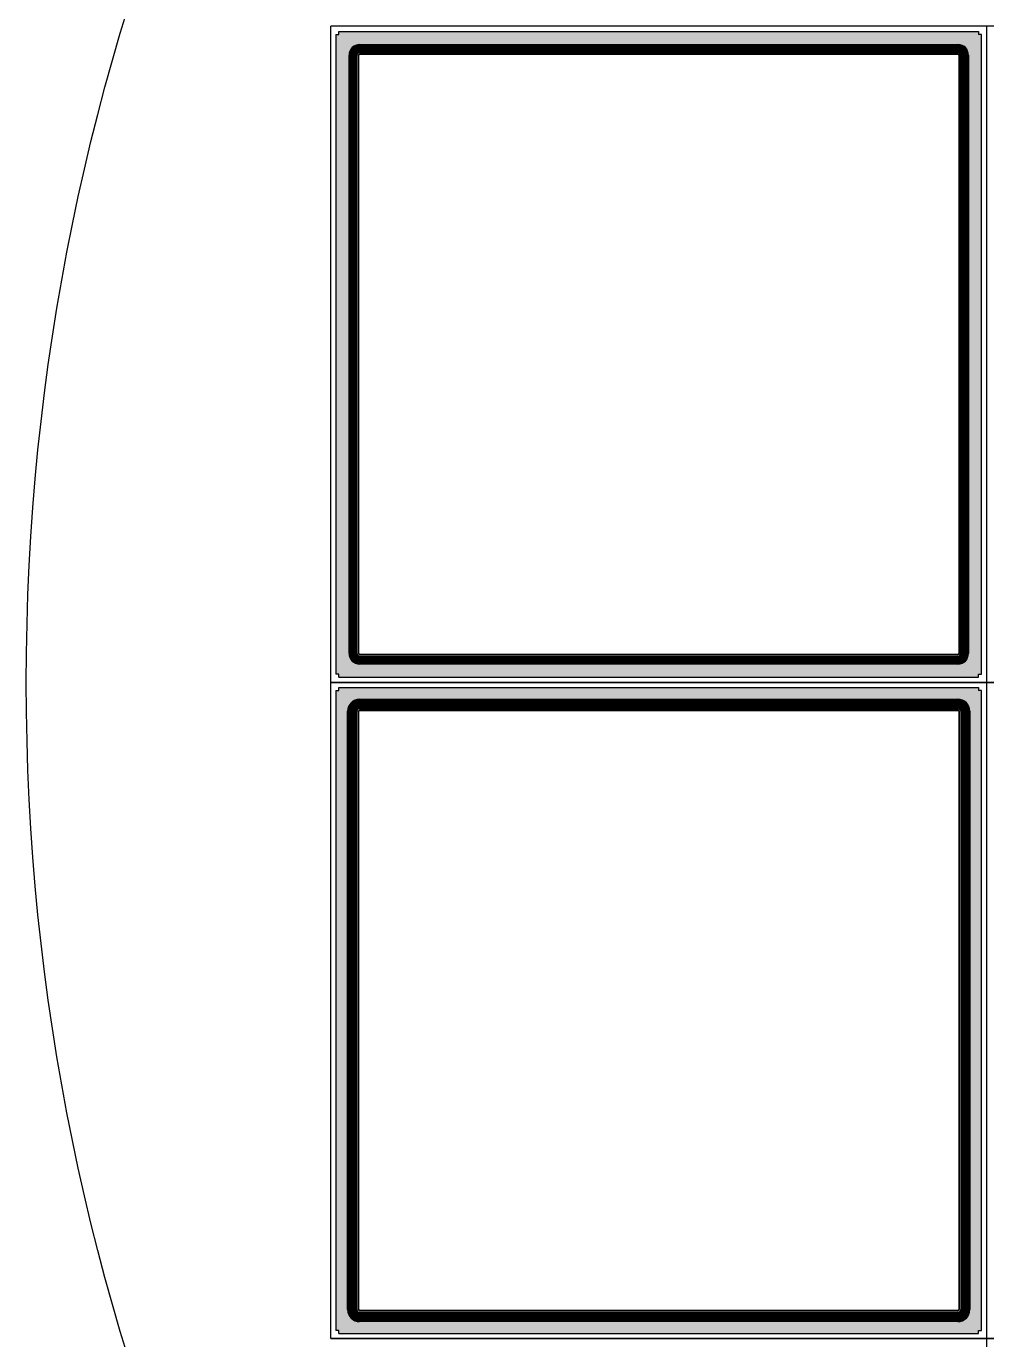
# Model space of a CAD drawing. Header units: millimetres. Extents: x -75 to 75, y -75 to 75.
# Drawn here: x -75 to -43.3, y -21.69 to 21.65 of the extents above; entities that cross this region are included whole.
import ezdxf

# ---------------------------------------------------------------- set-up
doc = ezdxf.new("R2010")
doc.units = ezdxf.units.MM
doc.layers.add('400AMET#2', color=9, linetype='Continuous')

msp = doc.modelspace()

# ---------------------------------------------------------------- hatches: boundary and pattern name
at = {"layer": '400AMET#2'}
h = msp.add_hatch(color=256, dxfattribs=at)
h.dxf.hatch_style = 1
h.paths.add_polyline_path([(-43.47, 21.38), (-43.57, 21.38), (-43.57, 21.48), (-64.68, 21.48), (-64.68, 21.38), (-64.78, 21.38), (-64.78, 0.27), (-64.68, 0.27), (-64.68, 0.17), (-43.57, 0.17), (-43.57, 0.27), (-43.47, 0.27)])
h.paths.add_polyline_path([(-63.997, 21.048), (-44.253, 21.048, -0.414214), (-43.902, 20.697), (-43.902, 0.953, -0.414214), (-44.253, 0.602), (-63.997, 0.602, -0.414214), (-64.348, 0.953), (-64.348, 20.697, -0.414214)], flags=16)
h.paths.add_polyline_path([(-63.997, 21.028), (-44.253, 21.028, -0.414214), (-43.922, 20.697), (-43.922, 0.953, -0.414214), (-44.253, 0.622), (-63.997, 0.622, -0.414214), (-64.328, 0.953), (-64.328, 20.697, -0.414214)], flags=0)
h.paths.add_polyline_path([(-63.997, 21.011), (-44.253, 21.011, -0.414214), (-43.939, 20.697), (-43.939, 0.953, -0.414214), (-44.253, 0.639), (-63.997, 0.639, -0.414214), (-64.311, 0.953), (-64.311, 20.697, -0.414214)], flags=0)
h.paths.add_polyline_path([(-63.997, 20.991), (-44.253, 20.991, -0.414214), (-43.959, 20.697), (-43.959, 0.953, -0.414214), (-44.253, 0.659), (-63.997, 0.659, -0.414214), (-64.291, 0.953), (-64.291, 20.697, -0.414214)], flags=0)
h.paths.add_polyline_path([(-63.997, 20.974), (-44.253, 20.974, -0.414214), (-43.976, 20.697), (-43.976, 0.953, -0.414214), (-44.253, 0.676), (-63.997, 0.676, -0.414214), (-64.274, 0.953), (-64.274, 20.697, -0.414214)], flags=0)
h.paths.add_polyline_path([(-63.997, 20.941), (-63.997, 20.954, 0.414214), (-64.254, 20.697), (-64.254, 0.953), (-64.241, 0.953), (-64.241, 20.697, -0.414214)], flags=0)
h.paths.add_polyline_path([(-63.997, 20.908), (-63.997, 20.921, 0.414214), (-64.221, 20.697), (-64.221, 0.953), (-64.208, 0.953), (-64.208, 20.697, -0.414214)], flags=0)
h.paths.add_polyline_path([(-44.253, 20.875, -0.414214), (-44.075, 20.697), (-44.062, 20.697, 0.414214), (-44.253, 20.888), (-63.997, 20.888), (-63.997, 20.875)], flags=0)
h.paths.add_polyline_path([(-44.009, 20.697), (-44.009, 0.953, -0.414214), (-44.253, 0.709), (-44.253, 0.696, 0.414214), (-43.996, 0.953), (-43.996, 20.697)], flags=0)
h.paths.add_polyline_path([(-44.253, 20.845, -0.414214), (-44.105, 20.697), (-44.095, 20.697, 0.414214), (-44.253, 20.855), (-63.997, 20.855), (-63.997, 20.845)], flags=0)
h.paths.add_polyline_path([(-63.997, 0.805, -0.414214), (-64.145, 0.953), (-64.155, 0.953, 0.414214), (-63.997, 0.795), (-44.253, 0.795), (-44.253, 0.805)], flags=0)
h.paths.add_polyline_path([(-44.253, 20.815, -0.414214), (-44.135, 20.697), (-44.125, 20.697, 0.414214), (-44.253, 20.825), (-63.997, 20.825), (-63.997, 20.815)], flags=0)
h.paths.add_polyline_path([(-44.253, 20.785, -0.414214), (-44.165, 20.697), (-44.155, 20.697, 0.414214), (-44.253, 20.795), (-63.997, 20.795), (-63.997, 20.785)], flags=0)
h.paths.add_polyline_path([(-63.997, 0.865, -0.414214), (-64.085, 0.953), (-64.095, 0.953, 0.414214), (-63.997, 0.855), (-44.253, 0.855), (-44.253, 0.865)], flags=0)
h.paths.add_polyline_path([(-44.253, 20.725, -0.414214), (-44.225, 20.697), (-44.215, 20.697, 0.414214), (-44.253, 20.735), (-63.997, 20.735), (-63.997, 20.725)], flags=0)
h.paths.add_polyline_path([(-63.997, 0.925, -0.414214), (-64.025, 0.953), (-64.035, 0.953, 0.414214), (-63.997, 0.915), (-44.253, 0.915), (-44.253, 0.925)], flags=0)
h.paths.add_polyline_path([(-63.847, 20.697), (-54.2, 20.697), (-54.2, 20.547), (-54.05, 20.547), (-54.05, 20.697), (-44.403, 20.697), (-44.403, 20.547), (-44.253, 20.547), (-44.253, 10.9), (-44.403, 10.9), (-44.403, 10.75), (-44.253, 10.75), (-44.253, 1.103), (-44.403, 1.103), (-44.403, 0.953), (-54.05, 0.953), (-54.05, 1.103), (-54.2, 1.103), (-54.2, 0.953), (-63.847, 0.953), (-63.847, 1.103), (-63.997, 1.103), (-63.997, 10.75), (-63.847, 10.75), (-63.847, 10.9), (-63.997, 10.9), (-63.997, 20.547), (-63.847, 20.547)], flags=0)
h = msp.add_hatch(color=256, dxfattribs=at)
h.dxf.hatch_style = 1
edge = h.paths.add_edge_path(flags=16)
edge.add_arc((-63.997, 0.953), 0.314, 180, 270)
edge.add_line((-63.997, 0.639), (-44.253, 0.639))
edge.add_arc((-44.253, 0.953), 0.314, 270, 360)
edge.add_line((-43.939, 0.953), (-43.939, 20.697))
edge.add_arc((-44.253, 20.697), 0.314, 0, 90)
edge.add_line((-44.253, 21.011), (-63.997, 21.011))
edge.add_arc((-63.997, 20.697), 0.314, 90, 180)
edge.add_line((-64.311, 20.697), (-64.311, 0.953))
edge = h.paths.add_edge_path()
edge.add_arc((-63.997, 0.953), 0.331, 180, 270)
edge.add_line((-63.997, 0.622), (-44.253, 0.622))
edge.add_arc((-44.253, 0.953), 0.331, 270, 360)
edge.add_line((-43.922, 0.953), (-43.922, 20.697))
edge.add_arc((-44.253, 20.697), 0.331, 0, 90)
edge.add_line((-44.253, 21.028), (-63.997, 21.028))
edge.add_arc((-63.997, 20.697), 0.331, 90, 180)
edge.add_line((-64.328, 20.697), (-64.328, 0.953))
h = msp.add_hatch(color=256, dxfattribs=at)
h.dxf.hatch_style = 1
edge = h.paths.add_edge_path()
edge.add_arc((-44.253, 0.953), 0.294, 270, 360)
edge.add_line((-43.959, 0.953), (-43.959, 20.697))
edge.add_arc((-44.253, 20.697), 0.294, 0, 90)
edge.add_line((-44.253, 20.991), (-63.997, 20.991))
edge.add_arc((-63.997, 20.697), 0.294, 90, 180)
edge.add_line((-64.291, 20.697), (-64.291, 0.953))
edge.add_arc((-63.997, 0.953), 0.294, 180, 270)
edge.add_line((-63.997, 0.659), (-44.253, 0.659))
edge = h.paths.add_edge_path(flags=16)
edge.add_line((-44.253, 0.676), (-63.997, 0.676))
edge.add_arc((-63.997, 0.953), 0.277, 180, 270, ccw=False)
edge.add_line((-64.274, 0.953), (-64.274, 20.697))
edge.add_arc((-63.997, 20.697), 0.277, 90, 180, ccw=False)
edge.add_line((-63.997, 20.974), (-44.253, 20.974))
edge.add_arc((-44.253, 20.697), 0.277, 0, 90, ccw=False)
edge.add_line((-43.976, 20.697), (-43.976, 0.953))
edge.add_arc((-44.253, 0.953), 0.277, -90, 0, ccw=False)
h = msp.add_hatch(color=256, dxfattribs=at)
h.dxf.hatch_style = 1
edge = h.paths.add_edge_path(flags=16)
edge.add_arc((-63.997, 0.953), 0.244, 180, 270)
edge.add_line((-63.997, 0.709), (-44.253, 0.709))
edge.add_arc((-44.253, 0.953), 0.244, 270, 360)
edge.add_line((-44.009, 0.953), (-44.009, 20.697))
edge.add_arc((-44.253, 20.697), 0.244, 0, 90)
edge.add_line((-44.253, 20.941), (-63.997, 20.941))
edge.add_arc((-63.997, 20.697), 0.244, 90, 180)
edge.add_line((-64.241, 20.697), (-64.241, 0.953))
edge = h.paths.add_edge_path()
edge.add_arc((-63.997, 0.953), 0.257, 180, 270)
edge.add_line((-63.997, 0.696), (-44.253, 0.696))
edge.add_arc((-44.253, 0.953), 0.257, 270, 360)
edge.add_line((-43.996, 0.953), (-43.996, 20.697))
edge.add_arc((-44.253, 20.697), 0.257, 0, 90)
edge.add_line((-44.253, 20.954), (-63.997, 20.954))
edge.add_arc((-63.997, 20.697), 0.257, 90, 180)
edge.add_line((-64.254, 20.697), (-64.254, 0.953))
h = msp.add_hatch(color=256, dxfattribs=at)
h.dxf.hatch_style = 1
edge = h.paths.add_edge_path()
edge.add_line((-44.253, 0.729), (-63.997, 0.729))
edge.add_arc((-63.997, 0.953), 0.224, 180, 270, ccw=False)
edge.add_line((-64.221, 0.953), (-64.221, 20.697))
edge.add_arc((-63.997, 20.697), 0.224, 90, 180, ccw=False)
edge.add_line((-63.997, 20.921), (-44.253, 20.921))
edge.add_arc((-44.253, 20.697), 0.224, 0, 90, ccw=False)
edge.add_line((-44.029, 20.697), (-44.029, 0.953))
edge.add_arc((-44.253, 0.953), 0.224, -90, 0, ccw=False)
edge = h.paths.add_edge_path(flags=16)
edge.add_line((-44.253, 0.742), (-63.997, 0.742))
edge.add_arc((-63.997, 0.953), 0.211, 180, 270, ccw=False)
edge.add_line((-64.208, 0.953), (-64.208, 20.697))
edge.add_arc((-63.997, 20.697), 0.211, 90, 180, ccw=False)
edge.add_line((-63.997, 20.908), (-44.253, 20.908))
edge.add_arc((-44.253, 20.697), 0.211, 0, 90, ccw=False)
edge.add_line((-44.042, 20.697), (-44.042, 0.953))
edge.add_arc((-44.253, 0.953), 0.211, -90, 0, ccw=False)
h = msp.add_hatch(color=256, dxfattribs=at)
h.dxf.hatch_style = 1
edge = h.paths.add_edge_path(flags=16)
edge.add_arc((-44.253, 20.697), 0.178, 0, 90)
edge.add_line((-44.253, 20.875), (-63.997, 20.875))
edge.add_arc((-63.997, 20.697), 0.178, 90, 180)
edge.add_line((-64.175, 20.697), (-64.175, 0.953))
edge.add_arc((-63.997, 0.953), 0.178, 180, 270)
edge.add_line((-63.997, 0.775), (-44.253, 0.775))
edge.add_arc((-44.253, 0.953), 0.178, 270, 360)
edge.add_line((-44.075, 0.953), (-44.075, 20.697))
edge = h.paths.add_edge_path()
edge.add_arc((-44.253, 20.697), 0.191, 0, 90)
edge.add_line((-44.253, 20.888), (-63.997, 20.888))
edge.add_arc((-63.997, 20.697), 0.191, 90, 180)
edge.add_line((-64.188, 20.697), (-64.188, 0.953))
edge.add_arc((-63.997, 0.953), 0.191, 180, 270)
edge.add_line((-63.997, 0.762), (-44.253, 0.762))
edge.add_arc((-44.253, 0.953), 0.191, 270, 360)
edge.add_line((-44.062, 0.953), (-44.062, 20.697))
h = msp.add_hatch(color=256, dxfattribs=at)
h.dxf.hatch_style = 1
edge = h.paths.add_edge_path(flags=16)
edge.add_arc((-63.997, 20.697), 0.148, 90, 180)
edge.add_line((-64.145, 20.697), (-64.145, 0.953))
edge.add_arc((-63.997, 0.953), 0.148, 180, 270)
edge.add_line((-63.997, 0.805), (-44.253, 0.805))
edge.add_arc((-44.253, 0.953), 0.148, 270, 360)
edge.add_line((-44.105, 0.953), (-44.105, 20.697))
edge.add_arc((-44.253, 20.697), 0.148, 0, 90)
edge.add_line((-44.253, 20.845), (-63.997, 20.845))
edge = h.paths.add_edge_path()
edge.add_arc((-63.997, 20.697), 0.158, 90, 180)
edge.add_line((-64.155, 20.697), (-64.155, 0.953))
edge.add_arc((-63.997, 0.953), 0.158, 180, 270)
edge.add_line((-63.997, 0.795), (-44.253, 0.795))
edge.add_arc((-44.253, 0.953), 0.158, 270, 360)
edge.add_line((-44.095, 0.953), (-44.095, 20.697))
edge.add_arc((-44.253, 20.697), 0.158, 0, 90)
edge.add_line((-44.253, 20.855), (-63.997, 20.855))
h = msp.add_hatch(color=256, dxfattribs=at)
h.dxf.hatch_style = 1
edge = h.paths.add_edge_path(flags=16)
edge.add_arc((-63.997, 0.953), 0.118, 180, 270)
edge.add_line((-63.997, 0.835), (-44.253, 0.835))
edge.add_arc((-44.253, 0.953), 0.118, 270, 360)
edge.add_line((-44.135, 0.953), (-44.135, 20.697))
edge.add_arc((-44.253, 20.697), 0.118, 0, 90)
edge.add_line((-44.253, 20.815), (-63.997, 20.815))
edge.add_arc((-63.997, 20.697), 0.118, 90, 180)
edge.add_line((-64.115, 20.697), (-64.115, 0.953))
edge = h.paths.add_edge_path()
edge.add_arc((-63.997, 0.953), 0.128, 180, 270)
edge.add_line((-63.997, 0.825), (-44.253, 0.825))
edge.add_arc((-44.253, 0.953), 0.128, 270, 360)
edge.add_line((-44.125, 0.953), (-44.125, 20.697))
edge.add_arc((-44.253, 20.697), 0.128, 0, 90)
edge.add_line((-44.253, 20.825), (-63.997, 20.825))
edge.add_arc((-63.997, 20.697), 0.128, 90, 180)
edge.add_line((-64.125, 20.697), (-64.125, 0.953))
h = msp.add_hatch(color=256, dxfattribs=at)
h.dxf.hatch_style = 1
edge = h.paths.add_edge_path(flags=16)
edge.add_line((-44.253, 0.865), (-63.997, 0.865))
edge.add_arc((-63.997, 0.953), 0.088, 180, 270, ccw=False)
edge.add_line((-64.085, 0.953), (-64.085, 20.697))
edge.add_arc((-63.997, 20.697), 0.088, 90, 180, ccw=False)
edge.add_line((-63.997, 20.785), (-44.253, 20.785))
edge.add_arc((-44.253, 20.697), 0.088, 0, 90, ccw=False)
edge.add_line((-44.165, 20.697), (-44.165, 0.953))
edge.add_arc((-44.253, 0.953), 0.088, -90, 0, ccw=False)
edge = h.paths.add_edge_path()
edge.add_arc((-44.253, 0.953), 0.098, 270, 360)
edge.add_line((-44.155, 0.953), (-44.155, 20.697))
edge.add_arc((-44.253, 20.697), 0.098, 0, 90)
edge.add_line((-44.253, 20.795), (-63.997, 20.795))
edge.add_arc((-63.997, 20.697), 0.098, 90, 180)
edge.add_line((-64.095, 20.697), (-64.095, 0.953))
edge.add_arc((-63.997, 0.953), 0.098, 180, 270)
edge.add_line((-63.997, 0.855), (-44.253, 0.855))
h = msp.add_hatch(color=256, dxfattribs=at)
h.dxf.hatch_style = 1
edge = h.paths.add_edge_path()
edge.add_line((-63.997, 20.735), (-44.253, 20.735))
edge.add_arc((-44.253, 20.697), 0.038, 0, 90, ccw=False)
edge.add_line((-44.215, 20.697), (-44.215, 0.953))
edge.add_arc((-44.253, 0.953), 0.038, -90, 0, ccw=False)
edge.add_line((-44.253, 0.915), (-63.997, 0.915))
edge.add_arc((-63.997, 0.953), 0.038, 180, 270, ccw=False)
edge.add_line((-64.035, 0.953), (-64.035, 20.697))
edge.add_arc((-63.997, 20.697), 0.038, 90, 180, ccw=False)
edge = h.paths.add_edge_path(flags=16)
edge.add_line((-63.997, 20.725), (-44.253, 20.725))
edge.add_arc((-44.253, 20.697), 0.028, 0, 90, ccw=False)
edge.add_line((-44.225, 20.697), (-44.225, 0.953))
edge.add_arc((-44.253, 0.953), 0.028, -90, 0, ccw=False)
edge.add_line((-44.253, 0.925), (-63.997, 0.925))
edge.add_arc((-63.997, 0.953), 0.028, 180, 270, ccw=False)
edge.add_line((-64.025, 0.953), (-64.025, 20.697))
edge.add_arc((-63.997, 20.697), 0.028, 90, 180, ccw=False)
h = msp.add_hatch(color=256, dxfattribs=at)
h.dxf.hatch_style = 1
h.paths.add_polyline_path([(-43.47, -0.27), (-43.57, -0.27), (-43.57, -0.17), (-64.68, -0.17), (-64.68, -0.27), (-64.78, -0.27), (-64.78, -21.38), (-64.68, -21.38), (-64.68, -21.48), (-43.57, -21.48), (-43.57, -21.38), (-43.47, -21.38)])
h.paths.add_polyline_path([(-63.997, -0.557), (-44.253, -0.557, -0.414214), (-43.857, -0.953), (-43.857, -20.697, -0.414214), (-44.253, -21.093), (-63.997, -21.093, -0.414214), (-64.393, -20.697), (-64.393, -0.953, -0.414214)], flags=16)
h.paths.add_polyline_path([(-63.997, -0.577), (-44.253, -0.577, -0.414214), (-43.877, -0.953), (-43.877, -20.697, -0.414214), (-44.253, -21.073), (-63.997, -21.073, -0.414214), (-64.373, -20.697), (-64.373, -0.953, -0.414214)], flags=0)
h.paths.add_polyline_path([(-63.997, -0.599), (-44.253, -0.599, -0.414214), (-43.899, -0.953), (-43.899, -20.697, -0.414214), (-44.253, -21.051), (-63.997, -21.051, -0.414214), (-64.351, -20.697), (-64.351, -0.953, -0.414214)], flags=0)
h.paths.add_polyline_path([(-63.997, -0.619), (-44.253, -0.619, -0.414214), (-43.919, -0.953), (-43.919, -20.697, -0.414214), (-44.253, -21.031), (-63.997, -21.031, -0.414214), (-64.331, -20.697), (-64.331, -0.953, -0.414214)], flags=0)
h.paths.add_polyline_path([(-63.997, -0.641), (-44.253, -0.641, -0.414214), (-43.941, -0.953), (-43.941, -20.697, -0.414214), (-44.253, -21.009), (-63.997, -21.009, -0.414214), (-64.309, -20.697), (-64.309, -0.953, -0.414214)], flags=0)
h.paths.add_polyline_path([(-44.253, -0.679, -0.414214), (-43.979, -0.953), (-43.961, -0.953, 0.414214), (-44.253, -0.661), (-63.997, -0.661), (-63.997, -0.679)], flags=0)
h.paths.add_polyline_path([(-63.997, -20.971, -0.414214), (-64.271, -20.697), (-64.289, -20.697, 0.414214), (-63.997, -20.989), (-44.253, -20.989), (-44.253, -20.971)], flags=0)
h.paths.add_polyline_path([(-44.253, -0.717, -0.414214), (-44.017, -0.953), (-43.999, -0.953, 0.414214), (-44.253, -0.699), (-63.997, -0.699), (-63.997, -0.717)], flags=0)
h.paths.add_polyline_path([(-63.997, -20.933, -0.414214), (-64.233, -20.697), (-64.251, -20.697, 0.414214), (-63.997, -20.951), (-44.253, -20.951), (-44.253, -20.933)], flags=0)
h.paths.add_polyline_path([(-44.253, -0.755, -0.414214), (-44.055, -0.953), (-44.037, -0.953, 0.414214), (-44.253, -0.737), (-63.997, -0.737), (-63.997, -0.755)], flags=0)
h.paths.add_polyline_path([(-63.997, -20.895, -0.414214), (-64.195, -20.697), (-64.213, -20.697, 0.414214), (-63.997, -20.913), (-44.253, -20.913), (-44.253, -20.895)], flags=0)
h.paths.add_polyline_path([(-44.253, -0.79, -0.414214), (-44.09, -0.953), (-44.075, -0.953, 0.414214), (-44.253, -0.775), (-63.997, -0.775), (-63.997, -0.79)], flags=0)
h.paths.add_polyline_path([(-44.253, -0.825, -0.414214), (-44.125, -0.953), (-44.11, -0.953, 0.414214), (-44.253, -0.81), (-63.997, -0.81), (-63.997, -0.825)], flags=0)
h.paths.add_polyline_path([(-63.997, -20.825, -0.414214), (-64.125, -20.697), (-64.14, -20.697, 0.414214), (-63.997, -20.84), (-44.253, -20.84), (-44.253, -20.825)], flags=0)
h.paths.add_polyline_path([(-44.253, -0.86, -0.414214), (-44.16, -0.953), (-44.145, -0.953, 0.414214), (-44.253, -0.845), (-63.997, -0.845), (-63.997, -0.86)], flags=0)
h.paths.add_polyline_path([(-63.997, -20.79, -0.414214), (-64.09, -20.697), (-64.105, -20.697, 0.414214), (-63.997, -20.805), (-44.253, -20.805), (-44.253, -20.79)], flags=0)
h.paths.add_polyline_path([(-64.025, -20.697), (-64.04, -20.697, 0.414214), (-63.997, -20.74), (-44.253, -20.74), (-44.253, -20.725), (-63.997, -20.725, -0.414214)], flags=0)
h.paths.add_polyline_path([(-63.847, -0.953), (-54.2, -0.953), (-54.2, -1.103), (-54.05, -1.103), (-54.05, -0.953), (-44.403, -0.953), (-44.403, -1.103), (-44.253, -1.103), (-44.253, -10.75), (-44.403, -10.75), (-44.403, -10.9), (-44.253, -10.9), (-44.253, -20.547), (-44.403, -20.547), (-44.403, -20.697), (-54.05, -20.697), (-54.05, -20.547), (-54.2, -20.547), (-54.2, -20.697), (-63.847, -20.697), (-63.847, -20.547), (-63.997, -20.547), (-63.997, -10.9), (-63.847, -10.9), (-63.847, -10.75), (-63.997, -10.75), (-63.997, -1.103), (-63.847, -1.103)], flags=0)
h = msp.add_hatch(color=256, dxfattribs=at)
h.dxf.hatch_style = 1
edge = h.paths.add_edge_path()
edge.add_line((-64.373, -20.697), (-64.373, -0.953))
edge.add_arc((-63.997, -0.953), 0.376, 90, 180, ccw=False)
edge.add_line((-63.997, -0.577), (-44.253, -0.577))
edge.add_arc((-44.253, -0.953), 0.376, 0, 90, ccw=False)
edge.add_line((-43.877, -0.953), (-43.877, -20.697))
edge.add_arc((-44.253, -20.697), 0.376, -90, 0, ccw=False)
edge.add_line((-44.253, -21.073), (-63.997, -21.073))
edge.add_arc((-63.997, -20.697), 0.376, 180, 270, ccw=False)
edge = h.paths.add_edge_path(flags=16)
edge.add_line((-64.351, -20.697), (-64.351, -0.953))
edge.add_arc((-63.997, -0.953), 0.354, 90, 180, ccw=False)
edge.add_line((-63.997, -0.599), (-44.253, -0.599))
edge.add_arc((-44.253, -0.953), 0.354, 0, 90, ccw=False)
edge.add_line((-43.899, -0.953), (-43.899, -20.697))
edge.add_arc((-44.253, -20.697), 0.354, -90, 0, ccw=False)
edge.add_line((-44.253, -21.051), (-63.997, -21.051))
edge.add_arc((-63.997, -20.697), 0.354, 180, 270, ccw=False)
h = msp.add_hatch(color=256, dxfattribs=at)
h.dxf.hatch_style = 1
edge = h.paths.add_edge_path(flags=16)
edge.add_arc((-63.997, -20.697), 0.312, 180, 270)
edge.add_line((-63.997, -21.009), (-44.253, -21.009))
edge.add_arc((-44.253, -20.697), 0.312, 270, 360)
edge.add_line((-43.941, -20.697), (-43.941, -0.953))
edge.add_arc((-44.253, -0.953), 0.312, 0, 90)
edge.add_line((-44.253, -0.641), (-63.997, -0.641))
edge.add_arc((-63.997, -0.953), 0.312, 90, 180)
edge.add_line((-64.309, -0.953), (-64.309, -20.697))
edge = h.paths.add_edge_path()
edge.add_arc((-63.997, -20.697), 0.334, 180, 270)
edge.add_line((-63.997, -21.031), (-44.253, -21.031))
edge.add_arc((-44.253, -20.697), 0.334, 270, 360)
edge.add_line((-43.919, -20.697), (-43.919, -0.953))
edge.add_arc((-44.253, -0.953), 0.334, 0, 90)
edge.add_line((-44.253, -0.619), (-63.997, -0.619))
edge.add_arc((-63.997, -0.953), 0.334, 90, 180)
edge.add_line((-64.331, -0.953), (-64.331, -20.697))
h = msp.add_hatch(color=256, dxfattribs=at)
h.dxf.hatch_style = 1
edge = h.paths.add_edge_path(flags=16)
edge.add_arc((-63.997, -0.953), 0.274, 90, 180)
edge.add_line((-64.271, -0.953), (-64.271, -20.697))
edge.add_arc((-63.997, -20.697), 0.274, 180, 270)
edge.add_line((-63.997, -20.971), (-44.253, -20.971))
edge.add_arc((-44.253, -20.697), 0.274, 270, 360)
edge.add_line((-43.979, -20.697), (-43.979, -0.953))
edge.add_arc((-44.253, -0.953), 0.274, 0, 90)
edge.add_line((-44.253, -0.679), (-63.997, -0.679))
edge = h.paths.add_edge_path()
edge.add_line((-64.289, -20.697), (-64.289, -0.953))
edge.add_arc((-63.997, -0.953), 0.292, 90, 180, ccw=False)
edge.add_line((-63.997, -0.661), (-44.253, -0.661))
edge.add_arc((-44.253, -0.953), 0.292, 0, 90, ccw=False)
edge.add_line((-43.961, -0.953), (-43.961, -20.697))
edge.add_arc((-44.253, -20.697), 0.292, -90, 0, ccw=False)
edge.add_line((-44.253, -20.989), (-63.997, -20.989))
edge.add_arc((-63.997, -20.697), 0.292, 180, 270, ccw=False)
h = msp.add_hatch(color=256, dxfattribs=at)
h.dxf.hatch_style = 1
edge = h.paths.add_edge_path(flags=16)
edge.add_arc((-63.997, -20.697), 0.236, 180, 270)
edge.add_line((-63.997, -20.933), (-44.253, -20.933))
edge.add_arc((-44.253, -20.697), 0.236, 270, 360)
edge.add_line((-44.017, -20.697), (-44.017, -0.953))
edge.add_arc((-44.253, -0.953), 0.236, 0, 90)
edge.add_line((-44.253, -0.717), (-63.997, -0.717))
edge.add_arc((-63.997, -0.953), 0.236, 90, 180)
edge.add_line((-64.233, -0.953), (-64.233, -20.697))
edge = h.paths.add_edge_path()
edge.add_arc((-63.997, -20.697), 0.254, 180, 270)
edge.add_line((-63.997, -20.951), (-44.253, -20.951))
edge.add_arc((-44.253, -20.697), 0.254, 270, 360)
edge.add_line((-43.999, -20.697), (-43.999, -0.953))
edge.add_arc((-44.253, -0.953), 0.254, 0, 90)
edge.add_line((-44.253, -0.699), (-63.997, -0.699))
edge.add_arc((-63.997, -0.953), 0.254, 90, 180)
edge.add_line((-64.251, -0.953), (-64.251, -20.697))
h = msp.add_hatch(color=256, dxfattribs=at)
h.dxf.hatch_style = 1
edge = h.paths.add_edge_path()
edge.add_arc((-63.997, -0.953), 0.216, 90, 180)
edge.add_line((-64.213, -0.953), (-64.213, -20.697))
edge.add_arc((-63.997, -20.697), 0.216, 180, 270)
edge.add_line((-63.997, -20.913), (-44.253, -20.913))
edge.add_arc((-44.253, -20.697), 0.216, 270, 360)
edge.add_line((-44.037, -20.697), (-44.037, -0.953))
edge.add_arc((-44.253, -0.953), 0.216, 0, 90)
edge.add_line((-44.253, -0.737), (-63.997, -0.737))
edge = h.paths.add_edge_path(flags=16)
edge.add_line((-64.195, -20.697), (-64.195, -0.953))
edge.add_arc((-63.997, -0.953), 0.198, 90, 180, ccw=False)
edge.add_line((-63.997, -0.755), (-44.253, -0.755))
edge.add_arc((-44.253, -0.953), 0.198, 0, 90, ccw=False)
edge.add_line((-44.055, -0.953), (-44.055, -20.697))
edge.add_arc((-44.253, -20.697), 0.198, -90, 0, ccw=False)
edge.add_line((-44.253, -20.895), (-63.997, -20.895))
edge.add_arc((-63.997, -20.697), 0.198, 180, 270, ccw=False)
h = msp.add_hatch(color=256, dxfattribs=at)
h.dxf.hatch_style = 1
edge = h.paths.add_edge_path(flags=16)
edge.add_arc((-63.997, -20.697), 0.163, 180, 270)
edge.add_line((-63.997, -20.86), (-44.253, -20.86))
edge.add_arc((-44.253, -20.697), 0.163, 270, 360)
edge.add_line((-44.09, -20.697), (-44.09, -0.953))
edge.add_arc((-44.253, -0.953), 0.163, 0, 90)
edge.add_line((-44.253, -0.79), (-63.997, -0.79))
edge.add_arc((-63.997, -0.953), 0.163, 90, 180)
edge.add_line((-64.16, -0.953), (-64.16, -20.697))
edge = h.paths.add_edge_path()
edge.add_arc((-63.997, -20.697), 0.178, 180, 270)
edge.add_line((-63.997, -20.875), (-44.253, -20.875))
edge.add_arc((-44.253, -20.697), 0.178, 270, 360)
edge.add_line((-44.075, -20.697), (-44.075, -0.953))
edge.add_arc((-44.253, -0.953), 0.178, 0, 90)
edge.add_line((-44.253, -0.775), (-63.997, -0.775))
edge.add_arc((-63.997, -0.953), 0.178, 90, 180)
edge.add_line((-64.175, -0.953), (-64.175, -20.697))
h = msp.add_hatch(color=256, dxfattribs=at)
h.dxf.hatch_style = 1
edge = h.paths.add_edge_path()
edge.add_line((-44.253, -20.84), (-63.997, -20.84))
edge.add_arc((-63.997, -20.697), 0.143, 180, 270, ccw=False)
edge.add_line((-64.14, -20.697), (-64.14, -0.953))
edge.add_arc((-63.997, -0.953), 0.143, 90, 180, ccw=False)
edge.add_line((-63.997, -0.81), (-44.253, -0.81))
edge.add_arc((-44.253, -0.953), 0.143, 0, 90, ccw=False)
edge.add_line((-44.11, -0.953), (-44.11, -20.697))
edge.add_arc((-44.253, -20.697), 0.143, -90, 0, ccw=False)
edge = h.paths.add_edge_path(flags=16)
edge.add_line((-44.253, -20.825), (-63.997, -20.825))
edge.add_arc((-63.997, -20.697), 0.128, 180, 270, ccw=False)
edge.add_line((-64.125, -20.697), (-64.125, -0.953))
edge.add_arc((-63.997, -0.953), 0.128, 90, 180, ccw=False)
edge.add_line((-63.997, -0.825), (-44.253, -0.825))
edge.add_arc((-44.253, -0.953), 0.128, 0, 90, ccw=False)
edge.add_line((-44.125, -0.953), (-44.125, -20.697))
edge.add_arc((-44.253, -20.697), 0.128, -90, 0, ccw=False)
h = msp.add_hatch(color=256, dxfattribs=at)
h.dxf.hatch_style = 1
edge = h.paths.add_edge_path(flags=16)
edge.add_arc((-63.997, -20.697), 0.093, 180, 270)
edge.add_line((-63.997, -20.79), (-44.253, -20.79))
edge.add_arc((-44.253, -20.697), 0.093, 270, 360)
edge.add_line((-44.16, -20.697), (-44.16, -0.953))
edge.add_arc((-44.253, -0.953), 0.093, 0, 90)
edge.add_line((-44.253, -0.86), (-63.997, -0.86))
edge.add_arc((-63.997, -0.953), 0.093, 90, 180)
edge.add_line((-64.09, -0.953), (-64.09, -20.697))
edge = h.paths.add_edge_path()
edge.add_arc((-63.997, -20.697), 0.108, 180, 270)
edge.add_line((-63.997, -20.805), (-44.253, -20.805))
edge.add_arc((-44.253, -20.697), 0.108, 270, 360)
edge.add_line((-44.145, -20.697), (-44.145, -0.953))
edge.add_arc((-44.253, -0.953), 0.108, 0, 90)
edge.add_line((-44.253, -0.845), (-63.997, -0.845))
edge.add_arc((-63.997, -0.953), 0.108, 90, 180)
edge.add_line((-64.105, -0.953), (-64.105, -20.697))
h = msp.add_hatch(color=256, dxfattribs=at)
h.dxf.hatch_style = 1
edge = h.paths.add_edge_path(flags=16)
edge.add_arc((-63.997, -0.953), 0.028, 90, 180)
edge.add_line((-64.025, -0.953), (-64.025, -20.697))
edge.add_arc((-63.997, -20.697), 0.028, 180, 270)
edge.add_line((-63.997, -20.725), (-44.253, -20.725))
edge.add_arc((-44.253, -20.697), 0.028, 270, 360)
edge.add_line((-44.225, -20.697), (-44.225, -0.953))
edge.add_arc((-44.253, -0.953), 0.028, 0, 90)
edge.add_line((-44.253, -0.925), (-63.997, -0.925))
edge = h.paths.add_edge_path()
edge.add_arc((-63.997, -0.953), 0.043, 90, 180)
edge.add_line((-64.04, -0.953), (-64.04, -20.697))
edge.add_arc((-63.997, -20.697), 0.043, 180, 270)
edge.add_line((-63.997, -20.74), (-44.253, -20.74))
edge.add_arc((-44.253, -20.697), 0.043, 270, 360)
edge.add_line((-44.21, -20.697), (-44.21, -0.953))
edge.add_arc((-44.253, -0.953), 0.043, 0, 90)
edge.add_line((-44.253, -0.91), (-63.997, -0.91))

# ---------------------------------------------------------------- linework, layer by layer
for p, q in [((-43.3, 21.65), (-64.95, 21.65)), ((-64.95, 0), (-64.95, 21.65)), ((-43.3, 0), (-43.3, 21.65)), ((-21.65, 21.65), (-43.3, 21.65)), ((-43.3, 0), (-43.3, 21.65)), ((-43.3, 0), (-64.95, 0)), ((-64.95, -21.65), (-64.95, 0)), ((-64.95, 0), (-43.3, 0)), ((-43.3, -21.65), (-43.3, 0)), ((-21.65, 0), (-43.3, 0)), ((-43.3, -21.65), (-43.3, 0)), ((-43.3, 0), (-21.65, 0)), ((-43.3, -21.65), (-64.95, -21.65)), ((-64.95, -21.65), (-43.3, -21.65)), ((-43.3, -43.3), (-43.3, -21.65)), ((-21.65, -21.65), (-43.3, -21.65)), ((-43.3, -43.3), (-43.3, -21.65)), ((-43.3, -21.65), (-21.65, -21.65))]:
    msp.add_line(p, q)
msp.add_circle((0, 0), 75)
for p, q in [((-64.78, 21.38), (-64.68, 21.38)), ((-64.78, 21.38), (-64.78, 0.27)), ((-64.68, 21.38), (-64.68, 21.48)), ((-64.68, 21.48), (-43.57, 21.48)), ((-43.57, 21.48), (-43.57, 21.38)), ((-43.47, 21.38), (-43.57, 21.38)), ((-43.47, 0.27), (-43.47, 21.38)), ((-63.997, 21.048), (-44.253, 21.048)), ((-63.997, 21.028), (-44.253, 21.028)), ((-63.997, 21.011), (-44.253, 21.011)), ((-63.997, 20.991), (-44.253, 20.991)), ((-63.997, 20.974), (-44.253, 20.974)), ((-63.997, 20.954), (-44.253, 20.954)), ((-63.997, 20.941), (-44.253, 20.941)), ((-63.997, 20.921), (-44.253, 20.921)), ((-63.997, 20.908), (-44.253, 20.908)), ((-63.997, 20.888), (-44.253, 20.888)), ((-63.997, 20.875), (-44.253, 20.875)), ((-63.997, 20.855), (-44.253, 20.855)), ((-63.997, 20.845), (-44.253, 20.845)), ((-63.997, 20.825), (-44.253, 20.825)), ((-63.997, 20.815), (-44.253, 20.815)), ((-64.348, 0.953), (-64.348, 20.697)), ((-64.328, 0.953), (-64.328, 20.697)), ((-64.311, 0.953), (-64.311, 20.697)), ((-64.291, 0.953), (-64.291, 20.697)), ((-64.274, 0.953), (-64.274, 20.697)), ((-64.254, 0.953), (-64.254, 20.697)), ((-64.241, 0.953), (-64.241, 20.697)), ((-64.221, 0.953), (-64.221, 20.697)), ((-64.208, 0.953), (-64.208, 20.697)), ((-64.188, 0.953), (-64.188, 20.697)), ((-64.175, 0.953), (-64.175, 20.697)), ((-64.155, 0.953), (-64.155, 20.697)), ((-64.145, 0.953), (-64.145, 20.697)), ((-64.125, 0.953), (-64.125, 20.697)), ((-64.115, 0.953), (-64.115, 20.697)), ((-64.095, 0.953), (-64.095, 20.697)), ((-64.085, 0.953), (-64.085, 20.697)), ((-64.035, 0.953), (-64.035, 20.697)), ((-64.025, 0.953), (-64.025, 20.697)), ((-63.997, 20.795), (-44.253, 20.795)), ((-63.997, 20.785), (-44.253, 20.785)), ((-63.997, 20.735), (-44.253, 20.735)), ((-63.997, 20.725), (-44.253, 20.725)), ((-44.225, 20.697), (-44.225, 0.953)), ((-44.215, 20.697), (-44.215, 0.953)), ((-44.165, 20.697), (-44.165, 0.953)), ((-44.155, 20.697), (-44.155, 0.953)), ((-44.135, 20.697), (-44.135, 0.953)), ((-44.125, 20.697), (-44.125, 0.953)), ((-44.105, 20.697), (-44.105, 0.953)), ((-44.095, 20.697), (-44.095, 0.953)), ((-44.075, 20.697), (-44.075, 0.953)), ((-44.062, 20.697), (-44.062, 0.953)), ((-44.042, 20.697), (-44.042, 0.953)), ((-44.029, 20.697), (-44.029, 0.953)), ((-44.009, 20.697), (-44.009, 0.953)), ((-43.996, 20.697), (-43.996, 0.953)), ((-43.976, 20.697), (-43.976, 0.953)), ((-43.959, 20.697), (-43.959, 0.953)), ((-43.939, 20.697), (-43.939, 0.953)), ((-43.922, 20.697), (-43.922, 0.953)), ((-43.902, 20.697), (-43.902, 0.953)), ((-44.253, 0.925), (-63.997, 0.925)), ((-44.253, 0.915), (-63.997, 0.915)), ((-44.253, 0.865), (-63.997, 0.865)), ((-44.253, 0.855), (-63.997, 0.855)), ((-44.253, 0.835), (-63.997, 0.835)), ((-44.253, 0.825), (-63.997, 0.825)), ((-44.253, 0.805), (-63.997, 0.805)), ((-44.253, 0.795), (-63.997, 0.795)), ((-44.253, 0.775), (-63.997, 0.775)), ((-44.253, 0.762), (-63.997, 0.762)), ((-44.253, 0.742), (-63.997, 0.742)), ((-44.253, 0.729), (-63.997, 0.729)), ((-44.253, 0.709), (-63.997, 0.709)), ((-44.253, 0.696), (-63.997, 0.696)), ((-44.253, 0.676), (-63.997, 0.676)), ((-44.253, 0.659), (-63.997, 0.659)), ((-44.253, 0.639), (-63.997, 0.639)), ((-44.253, 0.622), (-63.997, 0.622)), ((-44.253, 0.602), (-63.997, 0.602)), ((-64.68, 0.27), (-64.78, 0.27)), ((-64.68, 0.17), (-64.68, 0.27)), ((-64.68, 0.17), (-43.57, 0.17)), ((-43.57, 0.17), (-43.57, 0.27)), ((-43.57, 0.27), (-43.47, 0.27)), ((-64.78, -0.27), (-64.68, -0.27)), ((-64.78, -0.27), (-64.78, -21.38)), ((-64.68, -0.27), (-64.68, -0.17)), ((-64.68, -0.17), (-43.57, -0.17)), ((-43.57, -0.17), (-43.57, -0.27)), ((-43.47, -0.27), (-43.57, -0.27)), ((-43.47, -21.38), (-43.47, -0.27)), ((-63.997, -0.557), (-44.253, -0.557)), ((-63.997, -0.577), (-44.253, -0.577)), ((-63.997, -0.599), (-44.253, -0.599)), ((-63.997, -0.619), (-44.253, -0.619)), ((-63.997, -0.641), (-44.253, -0.641)), ((-63.997, -0.661), (-44.253, -0.661)), ((-63.997, -0.679), (-44.253, -0.679)), ((-63.997, -0.699), (-44.253, -0.699)), ((-63.997, -0.717), (-44.253, -0.717)), ((-63.997, -0.737), (-44.253, -0.737)), ((-63.997, -0.755), (-44.253, -0.755)), ((-63.997, -0.775), (-44.253, -0.775)), ((-63.997, -0.79), (-44.253, -0.79)), ((-63.997, -0.81), (-44.253, -0.81)), ((-63.997, -0.825), (-44.253, -0.825)), ((-63.997, -0.845), (-44.253, -0.845)), ((-63.997, -0.86), (-44.253, -0.86)), ((-64.393, -20.697), (-64.393, -0.953)), ((-64.373, -20.697), (-64.373, -0.953)), ((-64.351, -20.697), (-64.351, -0.953)), ((-64.331, -20.697), (-64.331, -0.953)), ((-64.309, -20.697), (-64.309, -0.953)), ((-64.289, -20.697), (-64.289, -0.953)), ((-64.271, -20.697), (-64.271, -0.953)), ((-64.251, -20.697), (-64.251, -0.953)), ((-64.233, -20.697), (-64.233, -0.953)), ((-64.213, -20.697), (-64.213, -0.953)), ((-64.195, -20.697), (-64.195, -0.953)), ((-64.175, -20.697), (-64.175, -0.953)), ((-64.16, -20.697), (-64.16, -0.953)), ((-64.14, -20.697), (-64.14, -0.953)), ((-64.125, -20.697), (-64.125, -0.953)), ((-64.105, -20.697), (-64.105, -0.953)), ((-64.09, -20.697), (-64.09, -0.953)), ((-64.04, -20.697), (-64.04, -0.953)), ((-64.025, -20.697), (-64.025, -0.953)), ((-63.997, -0.91), (-44.253, -0.91)), ((-63.997, -0.925), (-44.253, -0.925)), ((-44.225, -0.953), (-44.225, -20.697)), ((-44.21, -0.953), (-44.21, -20.697)), ((-44.16, -0.953), (-44.16, -20.697)), ((-44.145, -0.953), (-44.145, -20.697)), ((-44.125, -0.953), (-44.125, -20.697)), ((-44.11, -0.953), (-44.11, -20.697)), ((-44.09, -0.953), (-44.09, -20.697)), ((-44.075, -0.953), (-44.075, -20.697)), ((-44.055, -0.953), (-44.055, -20.697)), ((-44.037, -0.953), (-44.037, -20.697)), ((-44.017, -0.953), (-44.017, -20.697)), ((-43.999, -0.953), (-43.999, -20.697)), ((-43.979, -0.953), (-43.979, -20.697)), ((-43.961, -0.953), (-43.961, -20.697)), ((-43.941, -0.953), (-43.941, -20.697)), ((-43.919, -0.953), (-43.919, -20.697)), ((-43.899, -0.953), (-43.899, -20.697)), ((-43.877, -0.953), (-43.877, -20.697)), ((-43.857, -0.953), (-43.857, -20.697)), ((-44.253, -20.725), (-63.997, -20.725)), ((-44.253, -20.74), (-63.997, -20.74)), ((-44.253, -20.79), (-63.997, -20.79)), ((-44.253, -20.805), (-63.997, -20.805)), ((-44.253, -20.825), (-63.997, -20.825)), ((-44.253, -20.84), (-63.997, -20.84)), ((-44.253, -20.86), (-63.997, -20.86)), ((-44.253, -20.875), (-63.997, -20.875)), ((-44.253, -20.895), (-63.997, -20.895)), ((-44.253, -20.913), (-63.997, -20.913)), ((-44.253, -20.933), (-63.997, -20.933)), ((-44.253, -20.951), (-63.997, -20.951)), ((-44.253, -20.971), (-63.997, -20.971)), ((-44.253, -20.989), (-63.997, -20.989)), ((-44.253, -21.009), (-63.997, -21.009)), ((-44.253, -21.031), (-63.997, -21.031)), ((-44.253, -21.051), (-63.997, -21.051)), ((-44.253, -21.073), (-63.997, -21.073)), ((-44.253, -21.093), (-63.997, -21.093)), ((-64.68, -21.38), (-64.78, -21.38)), ((-64.68, -21.48), (-64.68, -21.38)), ((-64.68, -21.48), (-43.57, -21.48)), ((-43.57, -21.48), (-43.57, -21.38)), ((-43.57, -21.38), (-43.47, -21.38))]:
    msp.add_line(p, q, dxfattribs=at)
for centre, radius, start, end in [((-63.997, 20.697), 0.351, 90, 180), ((-63.997, 20.697), 0.331, 90, 180), ((-63.997, 20.697), 0.314, 90, 180), ((-63.997, 20.697), 0.294, 90, 180), ((-63.997, 20.697), 0.277, 90, 180), ((-63.997, 20.697), 0.257, 90, 180), ((-63.997, 20.697), 0.244, 90, 180), ((-63.997, 20.697), 0.224, 90, 180), ((-63.997, 20.697), 0.211, 90, 180), ((-63.997, 20.697), 0.191, 90, 180), ((-63.997, 20.697), 0.178, 90, 180), ((-63.997, 20.697), 0.158, 90, 180), ((-63.997, 20.697), 0.148, 90, 180), ((-63.997, 20.697), 0.128, 90, 180), ((-63.997, 20.697), 0.118, 90, 180), ((-44.253, 20.697), 0.351, 0, 90), ((-44.253, 20.697), 0.331, 0, 90), ((-44.253, 20.697), 0.314, 0, 90), ((-44.253, 20.697), 0.294, 0, 90), ((-44.253, 20.697), 0.277, 0, 90), ((-44.253, 20.697), 0.257, 0, 90), ((-44.253, 20.697), 0.244, 0, 90), ((-44.253, 20.697), 0.224, 0, 90), ((-44.253, 20.697), 0.211, 0, 90), ((-44.253, 20.697), 0.191, 0, 90), ((-44.253, 20.697), 0.178, 0, 90), ((-44.253, 20.697), 0.158, 0, 90), ((-44.253, 20.697), 0.148, 0, 90), ((-44.253, 20.697), 0.128, 0, 90), ((-44.253, 20.697), 0.118, 0, 90), ((-63.997, 20.697), 0.098, 90, 180), ((-63.997, 20.697), 0.088, 90, 180), ((-63.997, 20.697), 0.038, 90, 180), ((-63.997, 20.697), 0.028, 90, 180), ((-44.253, 20.697), 0.098, 0, 90), ((-44.253, 20.697), 0.088, 0, 90), ((-44.253, 20.697), 0.038, 0, 90), ((-44.253, 20.697), 0.028, 0, 90), ((-63.997, 0.953), 0.351, 180, 270), ((-63.997, 0.953), 0.331, 180, 270), ((-63.997, 0.953), 0.314, 180, 270), ((-63.997, 0.953), 0.294, 180, 270), ((-63.997, 0.953), 0.277, 180, 270), ((-63.997, 0.953), 0.257, 180, 270), ((-63.997, 0.953), 0.244, 180, 270), ((-63.997, 0.953), 0.224, 180, 270), ((-63.997, 0.953), 0.211, 180, 270), ((-63.997, 0.953), 0.191, 180, 270), ((-63.997, 0.953), 0.178, 180, 270), ((-63.997, 0.953), 0.158, 180, 270), ((-63.997, 0.953), 0.148, 180, 270), ((-63.997, 0.953), 0.128, 180, 270), ((-63.997, 0.953), 0.118, 180, 270), ((-63.997, 0.953), 0.098, 180, 270), ((-63.997, 0.953), 0.088, 180, 270), ((-63.997, 0.953), 0.038, 180, 270), ((-63.997, 0.953), 0.028, 180, 270), ((-44.253, 0.953), 0.038, 270, 0), ((-44.253, 0.953), 0.098, 270, 0), ((-44.253, 0.953), 0.128, 270, 0), ((-44.253, 0.953), 0.158, 270, 0), ((-44.253, 0.953), 0.224, 270, 0), ((-44.253, 0.953), 0.257, 270, 0), ((-44.253, 0.953), 0.331, 270, 0), ((-44.253, 0.953), 0.351, 270, 0), ((-44.253, 0.953), 0.314, 270, 0), ((-44.253, 0.953), 0.277, 270, 0), ((-44.253, 0.953), 0.244, 270, 0), ((-44.253, 0.953), 0.211, 270, 0), ((-44.253, 0.953), 0.178, 270, 0), ((-44.253, 0.953), 0.148, 270, 0), ((-44.253, 0.953), 0.118, 270, 0), ((-44.253, 0.953), 0.088, 270, 0), ((-44.253, 0.953), 0.191, 270, 0), ((-44.253, 0.953), 0.294, 270, 0), ((-44.253, 0.953), 0.028, 270, 0), ((-63.997, -0.953), 0.396, 90, 180), ((-63.997, -0.953), 0.376, 90, 180), ((-63.997, -0.953), 0.354, 90, 180), ((-63.997, -0.953), 0.334, 90, 180), ((-63.997, -0.953), 0.312, 90, 180), ((-63.997, -0.953), 0.292, 90, 180), ((-63.997, -0.953), 0.274, 90, 180), ((-63.997, -0.953), 0.254, 90, 180), ((-63.997, -0.953), 0.236, 90, 180), ((-63.997, -0.953), 0.216, 90, 180), ((-63.997, -0.953), 0.198, 90, 180), ((-63.997, -0.953), 0.178, 90, 180), ((-63.997, -0.953), 0.163, 90, 180), ((-63.997, -0.953), 0.143, 90, 180), ((-63.997, -0.953), 0.128, 90, 180), ((-63.997, -0.953), 0.108, 90, 180), ((-63.997, -0.953), 0.093, 90, 180), ((-44.253, -0.953), 0.396, 0, 90), ((-44.253, -0.953), 0.376, 0, 90), ((-44.253, -0.953), 0.354, 0, 90), ((-44.253, -0.953), 0.334, 0, 90), ((-44.253, -0.953), 0.312, 0, 90), ((-44.253, -0.953), 0.292, 0, 90), ((-44.253, -0.953), 0.274, 0, 90), ((-44.253, -0.953), 0.254, 0, 90), ((-44.253, -0.953), 0.236, 0, 90), ((-44.253, -0.953), 0.216, 0, 90), ((-44.253, -0.953), 0.198, 0, 90), ((-44.253, -0.953), 0.178, 0, 90), ((-44.253, -0.953), 0.163, 0, 90), ((-44.253, -0.953), 0.143, 0, 90), ((-44.253, -0.953), 0.128, 0, 90), ((-44.253, -0.953), 0.108, 0, 90), ((-44.253, -0.953), 0.093, 0, 90), ((-63.997, -0.953), 0.043, 90, 180), ((-63.997, -0.953), 0.028, 90, 180), ((-44.253, -0.953), 0.043, 0, 90), ((-44.253, -0.953), 0.028, 0, 90), ((-63.997, -20.697), 0.396, 180, 270), ((-63.997, -20.697), 0.376, 180, 270), ((-63.997, -20.697), 0.354, 180, 270), ((-63.997, -20.697), 0.334, 180, 270), ((-63.997, -20.697), 0.312, 180, 270), ((-63.997, -20.697), 0.292, 180, 270), ((-63.997, -20.697), 0.274, 180, 270), ((-63.997, -20.697), 0.254, 180, 270), ((-63.997, -20.697), 0.236, 180, 270), ((-63.997, -20.697), 0.216, 180, 270), ((-63.997, -20.697), 0.198, 180, 270), ((-63.997, -20.697), 0.178, 180, 270), ((-63.997, -20.697), 0.163, 180, 270), ((-63.997, -20.697), 0.143, 180, 270), ((-63.997, -20.697), 0.128, 180, 270), ((-63.997, -20.697), 0.108, 180, 270), ((-63.997, -20.697), 0.093, 180, 270), ((-63.997, -20.697), 0.043, 180, 270), ((-63.997, -20.697), 0.028, 180, 270), ((-44.253, -20.697), 0.043, 270, 0), ((-44.253, -20.697), 0.108, 270, 0), ((-44.253, -20.697), 0.143, 270, 0), ((-44.253, -20.697), 0.216, 270, 0), ((-44.253, -20.697), 0.254, 270, 0), ((-44.253, -20.697), 0.292, 270, 0), ((-44.253, -20.697), 0.334, 270, 0), ((-44.253, -20.697), 0.376, 270, 0), ((-44.253, -20.697), 0.396, 270, 0), ((-44.253, -20.697), 0.354, 270, 0), ((-44.253, -20.697), 0.312, 270, 0), ((-44.253, -20.697), 0.236, 270, 0), ((-44.253, -20.697), 0.163, 270, 0), ((-44.253, -20.697), 0.128, 270, 0), ((-44.253, -20.697), 0.093, 270, 0), ((-44.253, -20.697), 0.178, 270, 0), ((-44.253, -20.697), 0.274, 270, 0), ((-44.253, -20.697), 0.198, 270, 0), ((-44.253, -20.697), 0.028, 270, 0)]:
    msp.add_arc(centre, radius, start, end, dxfattribs=at)

doc.saveas('drawing.dxf')
